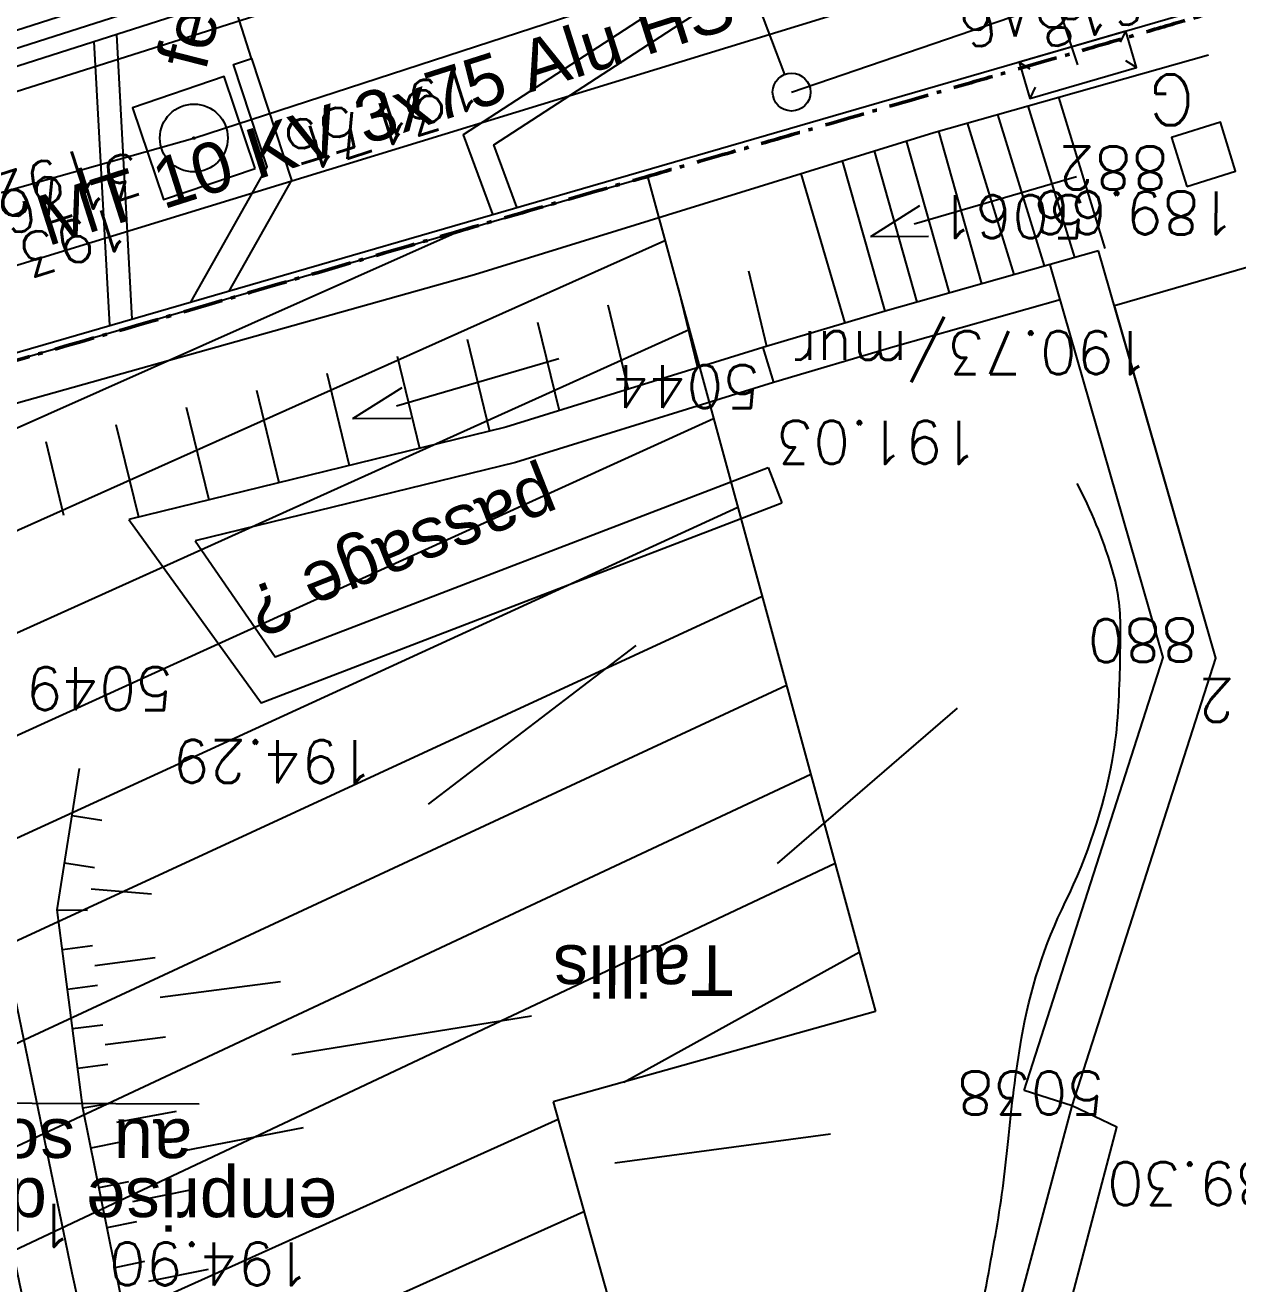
# Model space of a CAD drawing. Extents: x -594 to 29166, y -5797 to 14313.
# Drawn here: x 14976 to 15936, y 7308 to 8304 of the extents above; entities that cross this region are included whole.
import ezdxf
from ezdxf.enums import TextEntityAlignment as Align
from ezdxf.lldxf.tags import DXFTag

# ---------------------------------------------------------------- set-up
doc = ezdxf.new("R2010")
doc.units = 0
doc.linetypes.add('Style de ligne -15', pattern=[2.0832800000000002, 1.25, -0.41656, 0.1388600000000001, -0.2778600000000001])
doc.layers.get('0').update_dxf_attribs({"color": 252})
for name, color, linetype in [('A SITE', 252, 'Continuous'), ('CAB_SSL', 252, 'Continuous'), ('EDF_SSL', 252, 'Texte-Electricite'), ('Fond topo - ASS', 252, 'Continuous'), ('Fond topo - BAT_ANN', 252, 'Continuous'), ('Fond topo - BAT_TXT', 252, 'Continuous'), ('Fond topo - CLO_MUR', 252, 'Continuous'), ('Fond topo - EDF', 252, 'Continuous'), ('Fond topo - ESPACE_BOISE', 252, 'Continuous'), ('Fond topo - GAZ', 252, 'Continuous'), ('Fond topo - GAZ_TXT', 252, 'Continuous'), ('Fond topo - TAL', 252, 'Continuous'), ('Fond topo - TAL_HAC', 252, 'Continuous'), ('Fond topo - VEG_TXT', 252, 'Continuous'), ('Fond topo - Z_500', 252, 'Continuous'), ('GAZ_SSL', 252, 'Texte-GAZ'), ('prlm-VRD', 252, 'Continuous'), ('SA - EBC', 252, 'Continuous'), ('SA - gazon', 252, 'Continuous'), ('UNITAIRE SSL', 252, 'UNITAIRE')]:
    doc.layers.add(name, color=color, linetype=linetype)
for name, color, linetype, plot in [('Fond topo - N', 252, 'Continuous', False), ('Fond topo - NCACHE', 252, 'Continuous', False), ('Fond topo - ZCACHE', 252, 'Continuous', False)]:
    doc.layers.add(name, color=color, linetype=linetype, plot=plot)
doc.layers.add('Fond topo - P', color=252, linetype='Continuous', lineweight=50)
doc.styles.add('2000_ARIAL', font='arial.ttf', dxfattribs={"height": 0.400000006})
doc.styles.add('Lignes', font='arial.ttf', dxfattribs={"height": 0.35})
doc.styles.add('SIMPLEX', font='simplex_.ttf', dxfattribs={"height": 1.25})
doc.styles.add('TP-C_Autocad_Standard', font='simplex_.ttf', dxfattribs={"height": 1})
doc.styles.add('Tronçons', font='arial.ttf', dxfattribs={"height": 0.25})
tags = doc.linetypes.add('L1', pattern=[1.0000000298023224, 0.6000000238418579, -0.4000000059604645]).pattern_tags.tags
tags[6:7] = [DXFTag(74, 4), DXFTag(75, 0), DXFTag(340, '0'), DXFTag(46, 0.0), DXFTag(50, 0.0), DXFTag(44, 0.0), DXFTag(45, 0.0)]
tags[4:5] = [DXFTag(74, 4), DXFTag(75, 0), DXFTag(340, '0'), DXFTag(46, 0.0), DXFTag(50, 0.0), DXFTag(44, 0.0), DXFTag(45, 0.0)]
tags = doc.linetypes.add('L16', pattern=[0.37500001490116125, 0.300000011920929, -0.07500000298023224]).pattern_tags.tags
tags[6:7] = [DXFTag(74, 4), DXFTag(75, 0), DXFTag(340, '0'), DXFTag(46, 0.0), DXFTag(50, 0.0), DXFTag(44, 0.0), DXFTag(45, 0.0)]
tags[4:5] = [DXFTag(74, 4), DXFTag(75, 0), DXFTag(340, '0'), DXFTag(46, 0.0), DXFTag(50, 0.0), DXFTag(44, 0.0), DXFTag(45, 0.0)]
tags = doc.linetypes.add('L8', pattern=[0.22500000894069674, 0.1500000059604645, -0.07500000298023224]).pattern_tags.tags
tags[6:7] = [DXFTag(74, 4), DXFTag(75, 0), DXFTag(340, '0'), DXFTag(46, 0.0), DXFTag(50, 0.0), DXFTag(44, 0.0), DXFTag(45, 0.0)]
tags[4:5] = [DXFTag(74, 4), DXFTag(75, 0), DXFTag(340, '0'), DXFTag(46, 0.0), DXFTag(50, 0.0), DXFTag(44, 0.0), DXFTag(45, 0.0)]
tags = doc.linetypes.add('Texte-Electricite', pattern='A,5,-0.25,["ELEC",Lignes,S=1,R=0,X=0,Y=-0.18],-1.25', length=6.5).pattern_tags.tags
tags[15:16] = [DXFTag(74, 4), DXFTag(75, 0), DXFTag(340, '0'), DXFTag(46, 0.0), DXFTag(50, 0.0), DXFTag(44, 0.0), DXFTag(45, 0.0)]
tags[4:5] = [DXFTag(74, 4), DXFTag(75, 0), DXFTag(340, '0'), DXFTag(46, 0.0), DXFTag(50, 0.0), DXFTag(44, 0.0), DXFTag(45, 0.0)]
tags = doc.linetypes.add('Texte-GAZ', pattern='A,5,-0.25,["GAZ",Lignes,S=1,R=0,X=0,Y=-0.18],-1.25', length=6.5).pattern_tags.tags
tags[15:16] = [DXFTag(74, 4), DXFTag(75, 0), DXFTag(340, '0'), DXFTag(46, 0.0), DXFTag(50, 0.0), DXFTag(44, 0.0), DXFTag(45, 0.0)]
tags[4:5] = [DXFTag(74, 4), DXFTag(75, 0), DXFTag(340, '0'), DXFTag(46, 0.0), DXFTag(50, 0.0), DXFTag(44, 0.0), DXFTag(45, 0.0)]
tags = doc.linetypes.add('Texte-MT', pattern='A,5,-0.25,["MT",Lignes,S=1,R=0,X=0,Y=-0.18],-1.25', length=6.5).pattern_tags.tags
tags[15:16] = [DXFTag(74, 4), DXFTag(75, 0), DXFTag(340, '0'), DXFTag(46, 0.0), DXFTag(50, 0.0), DXFTag(44, 0.0), DXFTag(45, 0.0)]
tags[4:5] = [DXFTag(74, 4), DXFTag(75, 0), DXFTag(340, '0'), DXFTag(46, 0.0), DXFTag(50, 0.0), DXFTag(44, 0.0), DXFTag(45, 0.0)]
tags = doc.linetypes.add('UNITAIRE', pattern='A,0.25,-0.2000000029802322,0,-0.2000000029802322,0.25,-0.300000011920929,["UNI",TP-C_Autocad_Standard,S=0.1500000059604645,R=0,X=-0.1,Y=-0.05],-0.449999988079071', length=1.650000095367432).pattern_tags.tags
tags[23:24] = [DXFTag(74, 4), DXFTag(75, 0), DXFTag(340, '0'), DXFTag(46, 0.0), DXFTag(50, 0.0), DXFTag(44, 0.0), DXFTag(45, 0.0)]
tags[12:13] = [DXFTag(74, 4), DXFTag(75, 0), DXFTag(340, '0'), DXFTag(46, 0.0), DXFTag(50, 0.0), DXFTag(44, 0.0), DXFTag(45, 0.0)]
tags[10:11] = [DXFTag(74, 4), DXFTag(75, 0), DXFTag(340, '0'), DXFTag(46, 0.0), DXFTag(50, 0.0), DXFTag(44, 0.0), DXFTag(45, 0.0)]
tags[8:9] = [DXFTag(74, 4), DXFTag(75, 0), DXFTag(340, '0'), DXFTag(46, 0.0), DXFTag(50, 0.0), DXFTag(44, 0.0), DXFTag(45, 0.0)]
tags[6:7] = [DXFTag(74, 4), DXFTag(75, 0), DXFTag(340, '0'), DXFTag(46, 0.0), DXFTag(50, 0.0), DXFTag(44, 0.0), DXFTag(45, 0.0)]
tags[4:5] = [DXFTag(74, 4), DXFTag(75, 0), DXFTag(340, '0'), DXFTag(46, 0.0), DXFTag(50, 0.0), DXFTag(44, 0.0), DXFTag(45, 0.0)]

# ---------------------------------------------------------------- blocks, each defined once
blk = doc.blocks.new('A 90.ASS01')
at = {"ltscale": 2, "flags": 128}
blk.add_lwpolyline([(0.499143, -0.5), (0.499143, 0.4991430000000001), (-0.5000000000000001, 0.4991430000000001), (-0.5000000000000001, -0.5)], close=True, dxfattribs=at)
at = {"ltscale": 2}
for radius in [0.35, 0.01]:
    blk.add_circle((0, 0), radius, dxfattribs=at)
blk = doc.blocks.new('A 90.ASS02')
at = {"ltscale": 2, "flags": 128}
blk.add_lwpolyline([(0.499143, -0.5), (0.499143, 0.4991430000000001), (-0.5000000000000001, 0.4991430000000001), (-0.5000000000000001, -0.5)], close=True, dxfattribs=at)
blk = doc.blocks.new('A 90.ESC01')
at = {"ltscale": 2}
for p, q in [((1.257547, 0.126415), (1.7, 0)), ((1.338104, 0), (0, 0)), ((1.257547, -0.126415), (1.7, 0))]:
    blk.add_line(p, q, dxfattribs=at)
blk = doc.blocks.new('A 90.EDF02')
at = {"ltscale": 2}
for p, q in [((0.875, 2.75), (0.875, 2.95)), ((-0.875, 2.25), (0.875, 2.75)), ((0, 1.535431), (0, 2.5)), ((-0.875, 2.25), (-0.875, 2.05)), ((0.978086, 1.392164), (0.895804, 1.204402)), ((1.125, 1.349688), (1.125, 1.178214)), ((1.271914, 1.392164), (1.354196, 1.204402)), ((0, 0.15), (0, 0.9586370000000001))]:
    blk.add_line(p, q, dxfattribs=at)
for centre, radius in [((1.125, 1.625), 0.2), ((0, 0), 0.15)]:
    blk.add_circle(centre, radius, dxfattribs=at)
blk.add_arc((0.557686, 1.79611), 0.574625, 2.870977029506814, 166.0535219962534, dxfattribs=at)
at = {"style": 'SIMPLEX'}
blk.add_text('W', height=0.4, dxfattribs=at).set_placement((0, 1.217323), align=Align.MIDDLE_CENTER)
blk = doc.blocks.new('A 90.GAZ06')
at = {"ltscale": 2}
for p, q in [((-0.5, 0.5), (-0.426635, 0.255449)), ((0.4266350000000001, 0.255449), (0.5, 0.5))]:
    blk.add_line(p, q, dxfattribs=at)
at = {"ltscale": 2, "flags": 128}
blk.add_lwpolyline([(-0.5, -0.5), (0.5, -0.5), (0.5, 0.5), (-0.5, 0.5)], close=True, dxfattribs=at)
for points in [[(-0.426635, -0.255449), (-0.5, -0.5)], [(0.5, -0.5), (0.4266350000000001, -0.255449)]]:
    blk.add_lwpolyline(points, dxfattribs=at)
blk = doc.blocks.new('A 90.GAZ99')
at = {"style": 'SIMPLEX'}
blk.add_text('G', height=0.4, dxfattribs=at).set_placement((0, 0), align=Align.MIDDLE_CENTER)
blk = doc.blocks.new('A 90.PTOPO')
at = {"layer": 'Fond topo - NCACHE', "style": 'SIMPLEX'}
blk.add_attdef('MAT', text='', height=0.34, dxfattribs=at).set_placement((0.09999999986030161, -0.09999999962747097), align=Align.TOP_LEFT)
at = {"layer": 'Fond topo - ZCACHE', "style": 'SIMPLEX'}
blk.add_attdef('ALT', (0.09999999986030161, 0.09999999962747097), '', height=0.34, dxfattribs=at)
blk = doc.blocks.new('A$C380262B1')
at = {"layer": 'SA - EBC'}
h = blk.add_hatch(dxfattribs=at)
h.set_pattern_fill('_USER', color=256, scale=75, angle=-335.8284639255295, style=0, pattern_type=0)
h.set_pattern_definition([(24.17153607447054, (-355966725.0913794, -417896002.4038396), (-30.71023888770651, 68.42427367140989), [])])
h.paths.add_polyline_path([(9533.967289561406, -8391.022676602006), (7823.560263682157, -8197.032719478011), (7677.26634000428, -8624.200356937945), (6795.644808141515, -8561.406107898802), (5968.179506575689, -8295.55842038244), (5307.727831928059, -7899.99740216881, -0.3248648439675891), (5215.66356504336, -6186.960641667247, -0.2814891280233847), (6034.588919347152, -5793.906059488654), (6977.488194359466, -5966.359615046531, 0.1695292869953866), (8622.524935239926, -5863.042801246047, 0.3340686001642133), (8902.106720628217, -5382.998490706086, 0.09326601099187866), (8620.675744628534, -4484.154293872416, 0.153138720952933), (7983.041431754827, -3856.574170198292), (6774.001917056739, -3250.65084323287), (5737.27900213562, -2651.023222506046, -0.1642525569746835), (4858.435642998666, -1650.659172795713), (4817.150435736403, -1198.612694069743), (4848.756969021633, -647.3217743448913), (5422.659926814958, 1808.548009581864, 0.4390366150430304), (6435.564773995429, 2874.098786618561, -0.09336270403907257), (6508.739385334775, 3486.828686110675, 0.1042719612268155), (6540.439700800925, 3811.755312792957), (6460.564939025789, 4655.403570830822), (7373.38954936713, 4920.791836176068), (7554.008261486888, 4259.8578767851), (7298.873095074669, 4188.137014396489), (7509.021686343476, 3441.03382807225, -0.2009829630450486), (7456.712778378278, 3016.095944307745), (7105.68882166408, 2168.347155954689), (7082.51023539342, 1970.99042609334), (7207.488740049303, 1059.89730162546), (7767.198439734057, -779.9824859946966), (8823.304629139602, -984.4878826290369, 0.1214178809896852), (9894.772318005562, -3098.331943433732, 0.01018302281994621), (10254.53238859773, -3499.40192066133), (9617.819940159097, -3345.007801242173), (9300.242931814864, -4358.367580920458), (9996.567213023081, -4620.499769318849), (9784.691719617695, -7276.41688529402), (9646.94292745553, -8212.627615593374)])
at = {"layer": 'CAB_SSL', "elevation": 1e-07, "flags": 128}
blk.add_lwpolyline([(7487.56546122022, 4987.51810081303), (9512.62837620452, 5679.949145950376), (11514.97279806063, 6245.279453136026), (13033.62673330121, 8077.81467474997), (12147.44226196781, 9412.934152409434)], dxfattribs=at)
at = {"layer": 'EDF_SSL', "linetype": 'Texte-MT', "ltscale": 100, "elevation": 1e-07, "flags": 128}
blk.add_lwpolyline([(-6254.235737863928, -3469.873026758432), (-4383.625722909346, 2841.721576545388), (-4298.572772601619, 2988.92222950235), (-3696.492531057447, 3195.477872155607), (-3294.68380631879, 2842.643693648279), (-2780.687706498429, 2697.095867618918), (-228.3676850609481, 2738.302143104374), (1380.861316574737, 2771.28784339875), (2067.407089238986, 2949.600493535399), (2724.789587501436, 2563.94931152463), (4964.446017052978, 2545.238320156932), (5603.356821415946, 4115.855359658599), (5715.495082782581, 4351.502864714712), (6074.72995412536, 4471.090381406248), (6547.79669130221, 4750.30851252377), (7756.194445025176, 5121.046301163732)], dxfattribs=at)
at = {"layer": 'Fond topo - BAT_ANN', "ltscale": 2, "flags": 128}
for points in [[(7735.924906050786, 4863.578907586634), (7699.031475232914, 4983.4635829553)], [(7711.890146555379, 4856.682612653822), (7674.967227317393, 4976.663110777735)], [(7663.761650631204, 4843.081668578088), (7626.838731393218, 4963.062166608869)], [(7687.825898686424, 4849.882140569389), (7650.902979355305, 4969.862638786434)], [(7638.231630017981, 4835.763016529381), (7604.075246257707, 4956.629285402595)], [(7612.670254847035, 4828.511691745371), (7578.655777173117, 4948.875809088348)], [(7561.547504272312, 4814.009042736143), (7527.86960802041, 4933.18212814629)], [(7587.108879582956, 4821.260367333889), (7553.262692550197, 4941.028968710451)], [(7494.911978021264, 4922.99773087725), (7529.818399669603, 4804.650563560426)], [(7453.333218814805, 4846.029932424426), (7467.808278324082, 4786.408378556371)], [(7397.709082625806, 4832.525375392288), (7413.033914519474, 4769.403679016978)], [(7342.084946203977, 4819.02081836015), (7358.259550994262, 4752.398979477584)], [(7286.460810014978, 4805.516261421144), (7303.485187375918, 4735.394280217588)], [(7230.836673593149, 4792.011704109609), (7248.521278938279, 4719.170300289989)], [(7175.212537311018, 4778.507147170603), (7192.919816775247, 4705.572350136936)], [(7119.588401028886, 4765.002589952201), (7137.318354798481, 4691.974399983883)], [(7063.964264700189, 4751.498033013195), (7081.716892588884, 4678.376449737698)], [(7008.340128464624, 4737.993476074189), (7026.115430518985, 4664.778499491513)], [(6952.715992135927, 4724.488918948919), (6970.51396840252, 4651.180549245328)], [(6897.09185580723, 4710.984362009913), (6911.24757588841, 4652.678139321506)]]:
    blk.add_lwpolyline(points, dxfattribs=at)
at = {"layer": 'Fond topo - BAT_TXT', "ltscale": 2, "flags": 128}
blk.add_lwpolyline([(7018.467483995482, 4186.393362097442), (6820.159197458997, 4187.133451364934), (6685.663940571249, 4146.453129313886)], dxfattribs=at)
at = {"layer": 'Fond topo - CLO_MUR', "ltscale": 2, "flags": 128}
for points in [[(11343.29228000715, 6113.533906918018), (11255.84951904602, 6400.407557189464, 0.4408759077093375), (11209.58770718426, 6422.43868401274), (10863.88522386551, 6312.200517579912), (10121.76772756502, 6074.19121172279), (9079.686832241714, 5740.619827248155), (8579.803016455844, 5581.796329468488), (7940.663035074249, 5377.342447079717), (6874.063527910039, 5036.190587654709), (6307.745935814455, 4854.44377809763), (5603.550239698961, 4629.962216969579), (5448.698277072981, 4574.623246304691), (5238.333492539823, 4512.935848534107), (4962.167990067974, 4398.673116508871), (4739.823423745111, 4271.408816799521), (4556.784951733425, 4168.18716339767), (4444.459800748155, 4090.558235906065), (4277.062816964462, 3986.162450537086), (4117.869460908696, 3861.611535400152), (4098.747674236074, 3847.307621501386), (3964.908347278833, 3743.032586574554)], [(11317.44550387375, 6105.726933851837), (11230.0226715859, 6392.535203322767, 0.4670975133110565), (11219.14476486854, 6397.146728169172), (10872.1094774548, 6286.483554914593), (10130.01338001341, 6048.481112159788), (9087.89035785012, 5714.896238408982), (8588.004065630957, 5556.071953848003), (7948.889391450211, 5351.626167073845), (6882.288973545656, 5010.474016331135), (6315.971430949867, 4828.72720900923), (5611.750646168366, 4604.237650334835), (5606.732141459361, 4602.443644963205)]]:
    blk.add_lwpolyline(points, format="xyb", dxfattribs=at)
at = {"layer": 'Fond topo - CLO_MUR', "linetype": 'L16', "ltscale": 2, "flags": 128}
blk.add_lwpolyline([(11330.3688918706, 6109.630420431494), (11242.9360952694, 6396.471380256115, 0.4473470729667258), (11214.24787403084, 6409.754962753504), (10867.99735068344, 6299.342036340385), (10125.89055388235, 6061.336162127554), (9083.7885950692, 5727.758032642304), (8583.9035410434, 5568.934141471981), (7944.776213448495, 5364.484307263046), (6878.176250634715, 5023.332301806658), (6311.858683405444, 4841.585493460298), (5607.650442840531, 4617.099933512509), (5605.14117507264, 4616.203064844012)], format="xyb", dxfattribs=at)
at = {"layer": 'Fond topo - CLO_MUR', "ltscale": 2, "flags": 128}
for points in [[(7270.063314260915, 4896.406585723162), (7251.883403211832, 4945.639479160308), (7546.104547521099, 5137.184293288737), (7535.282372822985, 5154.003345966338), (7227.590875094756, 4953.689374029635), (7250.799840921536, 4890.837331302464)], [(7060.06611068733, 5013.979166559874), (7044.583816966042, 5062.384022958576)], [(6522.329820273444, 4679.415450524539), (7811.883157351986, 5053.051882516592)], [(6965.523094078526, 4807.826698757708), (6953.293192386627, 5033.184716291725)], [(6947.775666182861, 4802.684541605413), (6935.574268689379, 5027.517318259924)], [(6654.173013241962, 4338.868668675423), (6570.617334591225, 4654.047950264066), (6723.110497696325, 4698.935553431511), (7236.525386525318, 4843.152434751391), (7600.232564983889, 4955.543357133864), (7699.031475139782, 4983.463582769035), (7817.72746546194, 5017.006653919815)], [(7011.875088512897, 4821.256770379841), (7072.313318634406, 4928.400421887635), (7045.811325637624, 5009.310001134872), (7060.06611068733, 5013.979166559874), (7091.578069748357, 4917.774350661784), (7042.068658629432, 4830.005084723234)], [(7730.474870558828, 4861.930844932795), (7561.547504225746, 4814.009042549878), (7464.733507065102, 4785.453815758228), (7261.263382388279, 4722.286522295326), (6962.845892366022, 4649.305236898363)], [(7709.770381031558, 4185.114652849734), (7823.534356057644, 4539.376348629594), (7730.592990806326, 4861.967970989645)], [(7671.685924613848, 4197.344705089927), (7781.725321197882, 4540.008041635156), (7692.156434897333, 4850.894075259566)], [(7700.140734715387, 4823.181245289743), (7569.607029575855, 4786.151067633182), (7473.135103983805, 4757.696734555066), (7269.014364946634, 4694.327457714826), (7015.458780014887, 4632.317645661533)], [(7464.733507065102, 4785.453815758228), (7473.135104076937, 4757.696734555066)], [(7015.458780014887, 4632.317645661533), (7078.826816985384, 4540.57310782373), (7469.08185807988, 4690.328549593687)], [(7469.08185807988, 4690.328549593687), (7479.829804366454, 4662.319950014353)], [(6962.845892366022, 4649.305236898363), (7067.549678776413, 4504.112660512328), (7479.829804366454, 4662.319950014353)], [(6444.010038999841, 3003.633894585073), (6628.797361766919, 3177.768218889832), (6697.82084710896, 3240.625203959644), (6896.95115913637, 3423.235192336142), (6987.142078066245, 3543.632878735662), (6876.567725557834, 4044.04885917902), (6768.286621151492, 4568.236954323947), (6809.418228268623, 4576.733476575464), (6917.640848411247, 4052.82850349322), (7032.311015902087, 3533.876477181911), (6928.220539353788, 3394.923989288509), (6726.153738936409, 3209.621130488813), (6657.341072289273, 3146.956129744649), (6462.072393950075, 2962.944700568914)], [(7709.770381031558, 4185.114652849734), (7671.685924613848, 4197.344705089927)], [(7744.988145353273, 4168.210740480572), (7709.770381031558, 4185.114652849734)], [(7519.617923954502, 3487.450566142797), (7661.67705222033, 3851.67863368988), (7744.988145353273, 4168.210740480572)]]:
    blk.add_lwpolyline(points, dxfattribs=at)
at = {"layer": 'Fond topo - CLO_MUR', "linetype": 'L8', "ltscale": 2, "flags": 128}
blk.add_lwpolyline([(7482.352094585076, 3501.985281612724), (7623.57807084918, 3864.077215176076), (7709.770381031558, 4185.114652849734)], dxfattribs=at)
at = {"layer": 'Fond topo - ESPACE_BOISE', "linetype": 'L1', "ltscale": 2, "flags": 128}
blk.add_lwpolyline([(9533.967289561406, -8391.022676602006), (7823.560263682157, -8197.032719478011), (7677.26634000428, -8624.200356937945), (6795.644808141515, -8561.406107898802), (5968.179506575689, -8295.55842038244), (5307.727831928059, -7899.99740216881, -0.3248648439675891), (5215.66356504336, -6186.960641667247, -0.2814891279475962), (6034.588919347152, -5793.906059488654), (6977.488194359466, -5966.359615046531, 0.1695292870025676), (8622.524935239926, -5863.042801246047, 0.3340686001642133), (8902.106720628217, -5382.998490706086, 0.09326601102169153), (8620.675744628534, -4484.154293872416, 0.153138720952933), (7983.041431754827, -3856.574170198292), (6774.001917056739, -3250.65084323287), (5737.27900213562, -2651.023222506046, -0.1642525569996709), (4858.435642998666, -1650.659172795713), (4817.150435736403, -1198.612694069743), (4848.756969021633, -647.3217743448913), (5422.659926814958, 1808.548009581864, 0.4390366150430304), (6435.564773995429, 2874.098786618561, -0.09336270405047195), (6508.739385334775, 3486.828686110675, 0.104271961321091), (6540.439700800925, 3811.755312792957), (6460.564939025789, 4655.403570830822), (7373.38954936713, 4920.791836176068), (7554.008261486888, 4259.8578767851), (7298.873095074669, 4188.137014396489), (7509.021686343476, 3441.03382807225, -0.2009829630843761), (7456.712778378278, 3016.095944307745), (7105.68882166408, 2168.347155954689), (7082.51023539342, 1970.99042609334), (7207.488740049303, 1059.89730162546), (7767.198439734057, -779.9824859946966), (8823.304629139602, -984.4878826290369, 0.121417881002313), (9894.772318005562, -3098.331943433732, 0.01018302282179253), (10254.53238859773, -3499.40192066133), (9617.819940159097, -3345.007801242173), (9300.242931814864, -4358.367580920458), (9996.567213023081, -4620.499769318849), (9784.691719617695, -7276.41688529402), (9646.94292745553, -8212.627615593374)], format="xyb", close=True, dxfattribs=at)
at = {"layer": 'Fond topo - TAL', "linetype": 'L8', "ltscale": 2, "flags": 128}
blk.add_lwpolyline([(6808.546934463084, 2369.371020235121, -0.001241417649734396), (6861.244778474793, 2477.40955427289, -0.002762291635573238), (6885.316201345995, 2525.772882625461, -6.594940049300515e-05), (6966.478332178667, 2686.554195731878, -0.0002788458656506098), (6985.700080404058, 2724.567089788616, -0.004391092289443369), (7038.080723956227, 2825.795922521502, -0.005833119706346854), (7079.062634846196, 2901.178528927267, -0.06678132326515784), (7137.777740927413, 2979.549205303192, 0.03404019629489836), (7262.345303269103, 3124.974689353257, 0.01283086386071782), (7386.457202630118, 3300.829603895545, 0.05594197464522858), (7409.196757758036, 3344.813203811646, 0.008305635612754856), (7431.689672311768, 3406.667525973171, -0.004514996191680712), (7472.20113389194, 3520.757524762303, -0.005166636959913012), (7557.331785326824, 3746.543364785612, 0.01013325343024469), (7599.594940105453, 3862.09890563041, 0.02754109541843155), (7617.627137480304, 3925.937697757035, 0.01143171500259811), (7648.944929428399, 4082.554043456912, 0.02024391314553213), (7658.949091983959, 4156.754944100976, -0.01833869375018922), (7669.679730338976, 4238.700076006353, -0.07262248148825946), (7704.520996147767, 4346.770964190364, 0.0695479003902024), (7741.576158208773, 4459.345788881183, 0.0300247451236787), (7746.103852102533, 4497.186105512083, 0.01659256475025528), (7747.886776877567, 4566.081503219903, 0.07271369952767202), (7740.892352862284, 4611.596222966909, 0.04662197749276983), (7713.6168459896, 4677.794921118766)], format="xyb", dxfattribs=at)
at = {"layer": 'Fond topo - TAL', "ltscale": 2, "flags": 128}
blk.add_lwpolyline([(6513.274376653135, 2957.346708420664), (6908.296520728618, 3336.251783184707), (7056.891029467806, 3532.802372146398), (6996.768858004361, 3836.294288840145), (6926.569819822907, 4183.5111098364), (6906.182820536196, 4340.193365328014), (6923.768938705325, 4452.128433063626)], dxfattribs=at)
at = {"layer": 'Fond topo - TAL_HAC', "ltscale": 2}
for p, q in [((6917.906899284571, 4414.81674388051), (6941.616069758311, 4411.091796122491)), ((6912.044859910384, 4377.50505451113), (6935.754030477256, 4373.780106939375)), ((6932.967376383021, 4356.828063353896), (6980.795992305502, 4352.77547147125)), ((6906.182820536196, 4340.193365328014), (6930.180722335353, 4339.876019768417)), ((6910.260220384225, 4308.85691428557), (6934.059599554166, 4311.953614186496)), ((6936.098299501464, 4296.285388618708), (6983.697057981044, 4302.478788606822)), ((6914.337620185688, 4277.520463056862), (6938.136999495327, 4280.617162957788)), ((6987.774457735941, 4271.142337471247), (7082.971974555403, 4283.529137261212)), ((7092.031762050465, 4225.769781507552), (7281.577640259638, 4256.369782425463)), ((6918.415020080283, 4246.184011921287), (6942.214399343356, 4249.280712008476)), ((6944.253099150956, 4233.612486347556), (6991.851857723668, 4239.805886428803)), ((6922.492419974878, 4214.847560878843), (6946.291799237952, 4217.9442608729)), ((6926.569819822907, 4183.5111098364), (6950.246069626883, 4187.439875118434)), ((6953.360829642043, 4172.070912178606), (7000.568367214873, 4180.757016409189)), ((7006.832315633073, 4149.811613559723), (7101.091549824923, 4168.01042612642)), ((6932.951550651342, 4151.94594450295), (6956.475589750335, 4156.701949331909)), ((6939.333281340078, 4120.380778610706), (6962.857320485637, 4125.136783719063)), ((6966.048185853288, 4109.354200866073), (7013.09626409784, 4118.86621080339)), ((6945.715012168512, 4088.815613370389), (6969.239051220939, 4093.571618199348)), ((6952.096742810681, 4057.250447571278), (6975.620781956241, 4062.006452679634)), ((6978.811647417024, 4046.223869919777), (7025.859725521877, 4055.735879763961))]:
    blk.add_line(p, q, dxfattribs=at)
at = {"layer": 'Fond topo - TAL_HAC', "ltscale": 2, "flags": 128}
for points in [[(7200.20386450924, 4423.974906653166), (7364.536344725639, 4549.476734176278)], [(7476.494765141979, 4376.84747800231), (7618.852189974859, 4499.873717222363)], [(7347.510819602758, 4139.89670034498), (7518.242986639962, 4162.864598073065)]]:
    blk.add_lwpolyline(points, dxfattribs=at)
at = {"layer": 'GAZ_SSL', "linetype": 'Texte-GAZ', "ltscale": 100, "elevation": 1e-07, "flags": 128}
blk.add_lwpolyline([(-5152.651921892539, 2364.05467223376), (2667.48430300504, 2357.66564430669), (4919.708398170769, 2311.990035325289), (4981.80716377683, 2316.586419288069), (5207.02262991108, 2843.639868218452), (5728.464187914506, 4507.656638603657), (6339.110038243234, 4692.383073084056), (6432.225606171414, 4848.188790306449), (10857.22253280692, 6251.024251058697), (11031.19929251261, 6212.292158883064), (11941.10199040733, 6493.718900345265), (12510.72370973416, 6660.813371278345), (12700.19937152974, 6574.037991091608), (12863.2275196258, 5583.501624129712), (13335.00721133314, 3411.644413694739), (13791.09376040287, 3267.407752200961), (13865.71458079852, 2980.878825392574), (14635.98717409186, 3165.204820595682), (15405.97443720326, 3172.404109500349)], dxfattribs=at)
at = {"layer": 'GAZ_SSL', "elevation": 1e-07, "flags": 128}
blk.add_lwpolyline([(7714.176972256973, 5009.113349579274), (7640.539636835456, 5231.25476706773)], dxfattribs=at)
at = {"layer": 'SA - gazon'}
blk.add_lwpolyline([(7661.67705222033, 3851.67863368988), (7744.988145353273, 4168.210740480572), (7709.770381031558, 4185.114652849734), (7823.534356057644, 4539.376348629594), (7743.105871370062, 4818.536820262671), (7906.323453364894, 4865.71825966239), (8156.08675875701, 4006.843198928982)], dxfattribs=at)
at = {"layer": 'UNITAIRE SSL', "ltscale": 200, "elevation": 1e-07, "flags": 128}
blk.add_lwpolyline([(-5369.323243759573, 4907.749354373664), (-4092.277112370357, 2915.095972269773), (1383.169260621071, 3181.032850407064), (5037.592502357438, 4148.632023856044), (6149.244980933145, 4707.472472917289), (7015.098215872422, 4951.400265283882), (8140.342157287523, 5317.590832151472), (9024.055468244478, 5587.232588510959), (10084.9646597635, 5928.456863574683), (11017.82730841078, 6277.344182692467), (12233.88748117723, 7183.345970883965), (11504.18372829445, 8257.060418836772)], dxfattribs=at)
at = {"layer": 'Fond topo - ASS', "ltscale": 2, "zscale": 100}
for name, p, xscale, yscale, rotation in [('A 90.ASS01', (7014.370430400595, 4951.154280640184), 76.8231846724761, 76.8231846724761, 18.67477005603465), ('A 90.ASS02', (7813.748682988808, 4938.275717105716), 40.641006936572, 40.641006936572, 287.2178838012099)]:
    blk.add_blockref(name, p, dxfattribs=dict(at, xscale=xscale, yscale=yscale, rotation=rotation))
at = {"layer": 'Fond topo - BAT_ANN', "ltscale": 2, "xscale": 100, "yscale": 100, "zscale": 100, "rotation": 196.2611862454862}
for p in [(7713.178776903078, 4920.585039071739), (7303.28510007821, 4776.590685918927)]:
    blk.add_blockref('A 90.ESC01', p, dxfattribs=at)
at = {"layer": 'Fond topo - EDF', "ltscale": 2, "xscale": 100, "yscale": 100, "zscale": 100, "rotation": 20.72721567336479}
blk.add_blockref('A 90.EDF02', (7487.56546122022, 4987.51810081303), dxfattribs=at)
at = {"layer": 'Fond topo - GAZ', "ltscale": 2, "xscale": 87.75607661035185, "yscale": 30, "zscale": 100, "rotation": 196.2209991799975}
blk.add_blockref('A 90.GAZ06', (7714.176972256973, 5009.113349579274), dxfattribs=at)
at = {"layer": 'Fond topo - GAZ_TXT', "ltscale": 2, "xscale": 100, "yscale": 100, "zscale": 100, "rotation": 179.9607580165454}
blk.add_blockref('A 90.GAZ99', (7788.443941948935, 4981.324456818401), dxfattribs=at)
at = {"layer": 'Fond topo - P', "ltscale": 2}
ref = blk.add_blockref('A 90.PTOPO', (7810.33617882058, 5062.053018715232), dxfattribs=dict(at, xscale=99.99999999999999, yscale=99.99999999999999, zscale=99.99999999999999, rotation=261.0584635265095))
ref.add_attrib('MAT', '1618', dxfattribs={"layer": 'Fond topo - N', "color": 0, "ltscale": 2, "height": 34, "rotation": 196.3263763865107, "style": 'SIMPLEX'}).set_placement((7798.90343863517, 5053.728810045867), align=Align.TOP_LEFT)
ref.add_attrib('ALT', '189.46', (7770.991935627535, 5098.272029589861), dxfattribs={"layer": 'Fond topo - Z_500', "color": 0, "ltscale": 2, "height": 34, "rotation": 196.3263763865107, "style": 'SIMPLEX'})
ref = blk.add_blockref('A 90.PTOPO', (7227.590875094756, 4953.689374029635), dxfattribs=dict(at, xscale=100, yscale=100, zscale=100, rotation=197.7963440945357))
ref.add_attrib('MAT', '3171', dxfattribs={"layer": 'Fond topo - N', "color": 0, "ltscale": 2, "height": 34, "rotation": 197.7963440638844, "style": 'SIMPLEX'}).set_placement((7215.013040648773, 4960.154517553746), align=Align.TOP_LEFT)
ref.add_attrib('ALT', '191.55', (7234.816874517128, 5009.759519994258), dxfattribs={"layer": 'Fond topo - Z_500', "color": 0, "ltscale": 2, "height": 34, "rotation": 197.7963440638844, "style": 'SIMPLEX'})
ref = blk.add_blockref('A 90.PTOPO', (7799.244092777371, 4915.075355768204), dxfattribs=dict(at, xscale=99.99999999999999, yscale=99.99999999999999, zscale=99.99999999999999, rotation=244.6306968170828))
ref.add_attrib('MAT', '882', dxfattribs={"layer": 'Fond topo - N', "color": 0, "ltscale": 2, "height": 34, "rotation": 179.8986096908613, "style": 'SIMPLEX'}).set_placement((7785.92393216677, 4910.324217192829), align=Align.TOP_LEFT)
ref.add_attrib('ALT', '189.66', (7839.597888244316, 4908.769069053233), dxfattribs={"layer": 'Fond topo - Z_500', "color": 0, "ltscale": 2, "height": 34, "rotation": 179.8986096908613, "style": 'SIMPLEX'})
ref = blk.add_blockref('A 90.PTOPO', (6990.280388714746, 4902.46577328071), dxfattribs=dict(at, xscale=100, yscale=100, zscale=100, rotation=197.7963440945357))
ref.add_attrib('MAT', '3176', dxfattribs={"layer": 'Fond topo - N', "color": 0, "ltscale": 2, "height": 34, "rotation": 197.7963440638844, "style": 'SIMPLEX'}).set_placement((6977.702554268762, 4908.930916618556), align=Align.TOP_LEFT)
ref.add_attrib('ALT', '192.38', (6932.856020797044, 4945.446978323161), dxfattribs={"layer": 'Fond topo - Z_500', "color": 0, "ltscale": 2, "height": 34, "rotation": 197.7963440638844, "style": 'SIMPLEX'})
ref = blk.add_blockref('A 90.PTOPO', (7730.474870558828, 4861.930844932795), dxfattribs=dict(at, xscale=100, yscale=100, zscale=100, rotation=179.9607580165254))
ref.add_attrib('MAT', '5061', dxfattribs={"layer": 'Fond topo - N', "color": 0, "ltscale": 2, "height": 34, "rotation": 179.9607579854925, "style": 'SIMPLEX'}).set_placement((7720.481721917167, 4871.937691327184), align=Align.TOP_LEFT)
ref.add_attrib('ALT', '190.73/mur', (7771.601997409016, 4798.189139273018), dxfattribs={"layer": 'Fond topo - Z_500', "color": 0, "ltscale": 2, "height": 34, "rotation": 179.9607579854925, "style": 'SIMPLEX'})
ref = blk.add_blockref('A 90.PTOPO', (6793.431930011138, 4860.335705708712), dxfattribs=dict(at, xscale=100, yscale=100, zscale=100, rotation=197.7963440945357))
ref.add_attrib('MAT', '3180', dxfattribs={"layer": 'Fond topo - N', "color": 0, "ltscale": 2, "height": 34, "rotation": 197.7963440638844, "style": 'SIMPLEX'}).set_placement((6780.854095472023, 4866.800848860294), align=Align.TOP_LEFT)
ref.add_attrib('ALT', '193.25', (6956.190250208601, 4898.731330223382), dxfattribs={"layer": 'Fond topo - Z_500', "color": 0, "ltscale": 2, "height": 34, "rotation": 197.7963440638844, "style": 'SIMPLEX'})
ref = blk.add_blockref('A 90.PTOPO', (7472.566084237769, 4727.401080168784), dxfattribs=dict(at, xscale=100, yscale=100, zscale=100, rotation=179.9607580165254))
ref.add_attrib('MAT', '5044', dxfattribs={"layer": 'Fond topo - N', "color": 0, "ltscale": 2, "height": 34, "rotation": 179.9607579854925, "style": 'SIMPLEX'}).set_placement((7462.572935642675, 4737.40792684257), align=Align.TOP_LEFT)
ref.add_attrib('ALT', '191.03', (7635.923963179812, 4727.204535063356), dxfattribs={"layer": 'Fond topo - Z_500', "color": 0, "ltscale": 2, "height": 34, "rotation": 179.9607579854925, "style": 'SIMPLEX'})
ref = blk.add_blockref('A 90.PTOPO', (7822.754196869209, 4541.731644701213), dxfattribs=dict(at, xscale=100, yscale=100, zscale=100, rotation=245.2009086277723))
ref.add_attrib('MAT', '880', dxfattribs={"layer": 'Fond topo - N', "color": 0, "ltscale": 2, "height": 34, "rotation": 180.4688215120788, "style": 'SIMPLEX'}).set_placement((7809.481978788972, 4536.848180368543), align=Align.TOP_LEFT)
ref.add_attrib('ALT', '189.12', (7969.506776006892, 4524.135892372578), dxfattribs={"layer": 'Fond topo - Z_500', "color": 0, "ltscale": 2, "height": 34, "rotation": 180.4688215120788, "style": 'SIMPLEX'})
ref = blk.add_blockref('A 90.PTOPO', (7007.746825786307, 4488.23240539059), dxfattribs=dict(at, xscale=100, yscale=100, zscale=100, rotation=179.9607580165254))
ref.add_attrib('MAT', '5049', dxfattribs={"layer": 'Fond topo - N', "color": 0, "ltscale": 2, "height": 34, "rotation": 179.9607579854925, "style": 'SIMPLEX'}).set_placement((6997.753677191213, 4498.239252157509), align=Align.TOP_LEFT)
ref.add_attrib('ALT', '194.29', (7157.838724507019, 4474.568836484104), dxfattribs={"layer": 'Fond topo - Z_500', "color": 0, "ltscale": 2, "height": 34, "rotation": 179.9607579854925, "style": 'SIMPLEX'})
ref = blk.add_blockref('A 90.PTOPO', (7744.988145353273, 4168.210740480572), dxfattribs=dict(at, xscale=100, yscale=100, zscale=100, rotation=179.9607580165254))
ref.add_attrib('MAT', '5038', dxfattribs={"layer": 'Fond topo - N', "color": 0, "ltscale": 2, "height": 34, "rotation": 179.9607579854925, "style": 'SIMPLEX'}).set_placement((7734.994996665046, 4178.217586874962), align=Align.TOP_LEFT)
ref.add_attrib('ALT', '189.30', (7897.553406422958, 4140.40119368583), dxfattribs={"layer": 'Fond topo - Z_500', "color": 0, "ltscale": 2, "height": 34, "rotation": 179.9607579854925, "style": 'SIMPLEX'})
ref = blk.add_blockref('A 90.PTOPO', (6929.600737104192, 4063.403022475541), dxfattribs=dict(at, xscale=100, yscale=100, zscale=100, rotation=179.9607580165254))
ref.add_attrib('MAT', '1', dxfattribs={"layer": 'Fond topo - N', "color": 0, "ltscale": 2, "height": 34, "rotation": 179.9607579854925, "style": 'SIMPLEX'}).set_placement((6919.607588415965, 4073.409868963063), align=Align.TOP_LEFT)
ref.add_attrib('ALT', '194.90', (7107.366985408589, 4076.91604886204), dxfattribs={"layer": 'Fond topo - Z_500', "color": 0, "ltscale": 2, "height": 34, "rotation": 179.9607579854925, "style": 'SIMPLEX'})
at = {"layer": 'EDF_SSL', "style": 'Tronçons'}
blk.add_text('MT 10 KV 3x75 Alu HS', height=40, rotation=17.68768149022062, dxfattribs=at).set_placement((6898.327740142122, 4865.222331508994))
at = {"layer": 'Fond topo - BAT_TXT', "style": '2000_ARIAL'}
for s, rotation, p in [('passage ?', 201.5287217611821, (7292.846576869488, 4687.163442187011)), ('au  sol', 179.9607579921626, (7013.098421366885, 4174.432558938861)), ('emprise  du  mur ', 179.9607579921626, (7127.801821054891, 4127.578285709023))]:
    blk.add_text(s, height=40, rotation=rotation, dxfattribs=at).set_placement(p)
at = {"layer": 'Fond topo - VEG_TXT', "style": '2000_ARIAL'}
blk.add_text('Taillis', height=40, rotation=179.9607579921626, dxfattribs=at).set_placement((7441.717761708423, 4312.099502049387))
at = {"layer": 'UNITAIRE SSL', "style": 'Tronçons'}
blk.add_text('fe : 189.56', height=40, rotation=75.72197817139816, dxfattribs=at).set_placement((7023.458281485364, 5003.055475745349))

msp = doc.modelspace()

# ---------------------------------------------------------------- linework, layer by layer
at = {"layer": 'A SITE', "linetype": 'Style de ligne -15', "lineweight": 50, "ltscale": 25.4}
msp.add_open_spline([(4176.460323989, 5442.268083721201), (4369.671814654253, 5480.305082514233), (4562.883305319505, 5518.342081307264), (4903.035870079556, 5519.770962749722), (5243.188434839607, 5521.199844192178), (5979.862232432676, 5524.644192387673), (6716.536030025745, 5528.088540583168), (7278.196035443951, 5527.680984529125), (7839.856040862154, 5527.273428475082), (8021.33605249903, 5527.04436151977), (8202.816064135908, 5526.815294564457), (8808.175518535207, 5525.355672830381), (9413.534972934507, 5523.896051096305), (10716.35055125782, 5525.292875773189), (12019.16612958114, 5526.689700450073), (12242.59736941556, 5526.219074095052), (12466.02860924998, 5525.748447740031), (12816.58825669966, 5520.962446153984), (13167.14790414932, 5516.176444567938), (13202.67334411069, 5616.323253230989), (13238.19878407206, 5716.470061894041), (13267.88797985007, 5802.201202280354), (13297.57717562809, 5887.932342666667), (13327.26637146807, 5973.663483182873), (13356.95556730804, 6059.39462369908), (13408.40586833479, 6207.963585019167), (13459.85616936153, 6356.532546339254), (13477.00626972637, 6406.055533505653), (13494.1563700912, 6455.578520672052), (13528.56424594086, 6560.211756405557), (13562.97212179051, 6664.844992139062), (13573.34426940263, 6696.386357049848), (13583.71641701474, 6727.927721960633), (13599.14459516289, 6774.844311820367), (13614.57277331104, 6821.7609016801), (13678.89845151418, 7117.445058481407), (13743.22412971732, 7413.129215282714), (13957.44417426001, 7453.649993311512), (14171.6642188027, 7494.17077134031), (14164.33110006091, 7534.454284825461), (14156.99798131911, 7574.737798310613), (14190.69856097776, 7584.1885789299), (14224.3991406364, 7593.639359549188), (14227.54598275065, 7586.876309721521), (14230.6928248649, 7580.113259893854), (14293.31613396937, 7599.075882379029), (14355.93944307384, 7618.038504864206), (14360.33627129155, 7603.518153668139), (14364.73309950925, 7588.997802472074), (14537.19463817218, 7591.452871283189), (14709.72105367121, 7640.318572682433), (14664.80085229129, 7789.364483691123), (14619.88065091136, 7938.410394699813), (15047.10136485209, 8062.384212492531), (15474.32207879282, 8186.35803028525), (15686.72011032906, 8247.99634733282), (15899.1181418653, 8309.634664380394), (15904.18095425764, 8311.16615035549), (15909.24376664999, 8312.697636330588), (15908.24632720474, 8315.994988719141), (15907.24888775948, 8319.292341107695), (17672.66370066847, 8849.18489157519), (19438.07851357746, 9379.077442042686), (19648.94625719312, 9442.84166650947), (19859.81400080878, 9506.605890976254), (20255.34999765514, 9309.740046358256), (20650.88599450151, 9112.87420174026), (20960.83037043088, 8222.925854629979), (21270.77474636025, 7332.977507519699), (21180.20482578994, 7304.155253916865), (21089.63490521962, 7275.333000314032), (21163.08192130905, 7017.583632131451), (21236.52893739848, 6759.834263948869), (21251.59096196499, 6763.900398713808), (21266.65298653151, 6767.966533478745), (21275.66331628615, 6734.589920389879), (21284.67364604079, 6701.213307301014), (21269.90174220742, 6697.225493309333), (21255.12983837404, 6693.237679317652), (21270.02909754186, 6638.046934804524), (21284.92835670968, 6582.856190291396), (21291.18791271421, 6584.546016145794), (21297.44746871873, 6586.235842000193), (21305.99505503359, 6495.045994312171), (21402.88127022713, 6506.77370062368), (21487.34614140726, 6527.117243858374), (21571.8110125874, 6547.460787093069), (21569.54090915693, 6559.077459708715), (21567.27080572647, 6570.694132324361), (21604.9826147757, 6578.638180696444), (21642.69442382495, 6586.582229068526), (21649.99092684802, 6549.24424479024), (21657.28742987109, 6511.906260511954), (21652.49321263043, 6510.896351562153), (21647.69899538977, 6509.88644261235), (21807.59759874861, 5746.171790918018), (21967.49620210746, 4982.457139223686), (21977.29087856582, 4938.619647976331), (21987.08555502418, 4894.782156728977), (22015.77968985148, 4743.897667099305), (22044.47382467878, 4593.013177469635), (22063.49845796792, 4473.15386370534), (22082.52309125707, 4353.294549941044), (22101.17758034708, 4237.725041504161), (22119.8320694371, 4122.155533067276), (22124.34521501322, 4087.383801149612), (22128.85836058934, 4052.612069231947), (22138.67043277023, 3933.294823616047), (22148.48250495112, 3813.977578000148), (22152.89930715496, 3687.239417307076), (22157.31610935879, 3560.501256614004), (22156.076484195, 3368.858372212821), (22154.83685903121, 3177.215487811639), (22152.19921093334, 3078.786779554529), (22149.56156283546, 2980.358071297419), (22145.45597761818, 2863.604543402881), (22141.35039240089, 2746.851015508344), (22132.84957172425, 2586.184714510545), (22124.3487510476, 2425.518413512747), (22087.73229281092, 1950.645502867765), (22051.11583457425, 1475.772592222784), (21993.93267188069, 847.2728484507301), (21936.74950918714, 218.7731046786765), (21915.72911809816, 183.1543716948916), (21894.70872700917, 147.5356387111067), (21213.22959377029, 141.5663173796755), (20531.75046053142, 135.5969960482442), (20529.70391122794, 160.0584829811443), (20527.65736192447, 184.5199699140445), (20322.85211202239, 176.690893984845), (20118.04686212031, 168.8618180556456), (19882.16605612223, 159.8448189737624), (19646.28525012414, 150.8278198918793), (19256.88795437214, 145.1817412266304), (18867.49065862014, 139.5356625613815), (18773.40076004949, -158.0539794890239), (18679.31086147885, -455.6436215394293), (18604.52972435834, -1398.2892427307), (18529.74858723784, -2340.934863921971), (18635.05281645298, -2777.584667182492), (18740.3570456681, -3214.234470443014), (18588.75649128179, -3295.852804806581), (18437.15593689547, -3377.471139170148), (18384.51067286626, -3407.386502780186), (18331.86540883705, -3437.301866390224), (18280.61346701965, -3484.555506740129), (18229.36152520225, -3531.809147090034), (18125.26721579346, -3688.348619902795), (18021.17290638468, -3844.888092715555), (17973.14358509049, -3961.195121001385), (17925.1142637963, -4077.502149287216), (17903.6595444782, -4188.267269896076), (17882.2048251601, -4299.032390504935), (17853.8311819437, -4428.724102620885), (17825.4575387273, -4558.415814736834), (17795.32097892486, -4816.051617467339), (17765.18441912243, -5073.687420197844), (17828.42555699479, -5320.211674328882), (17891.66669486716, -5566.73592845992), (16164.83861855822, -5333.520038808841), (14438.01054224929, -5100.304149157763), (14043.04613360993, -5030.62411782032), (13648.08172497056, -4960.944086482877), (13506.14388269963, -4936.078551666066), (13364.20604042869, -4911.213016849256), (13220.84792956359, -4883.357134984888), (13077.48981869849, -4855.501253120519), (12791.93663099906, -4799.706438058725), (12506.38344329963, -4743.911622996931), (12128.34885504419, -4679.679125337937), (11750.31426678875, -4615.446627678944), (11530.96657057306, -4571.296341279807), (11311.61887435737, -4527.14605488067), (10549.50275420606, -4375.436976027418), (9787.386634054754, -4223.727897174167), (9847.497623255429, -3981.593318758593), (9907.608612456102, -3739.45874034302), (9806.224612371345, -3461.390401503092), (9704.840612286585, -3183.322062663164), (9715.186505392605, -3083.78428544866), (9725.532398498623, -2984.246508234157), (9824.047302511954, -2441.958219058206), (9922.562206525283, -1899.669929882255), (9651.720328772337, -1701.166952330637), (9380.878451019391, -1502.663974779018), (9447.608481402609, -1104.824686992503), (9514.338511785827, -706.9853992059885), (9834.997575414756, -611.0330797781556), (10155.65663904368, -515.0807603503229), (10247.11430860766, 11.58272047775972), (10338.57197817164, 538.2462013058423), (10143.19891171326, 564.034399210519), (9947.825845254876, 589.8225971151958), (9948.480143309253, 594.7796016490087), (9949.134441363629, 599.7366061828216), (9614.749591614567, 638.6852105942904), (9280.364741865505, 677.6338150057593), (8737.858740855809, 744.5739853015723), (8195.352739846112, 811.5141555973853), (7103.907474774716, 948.2615167649813), (6012.462209703319, 1085.008877932577), (5516.206690876444, 1145.917004896744), (5019.951172049568, 1206.825131860911), (4567.056891918675, 1262.264872866837), (4114.162611787784, 1317.704613872763), (4102.179930818145, 1307.408669484968), (4090.197249848507, 1297.112725097174), (3869.943570597327, 1322.109522471705), (3649.689891346147, 1347.106319846236), (3455.220307945352, 1370.40469088167), (3260.750724544557, 1393.703061917104), (3258.524318804017, 1373.559348491966), (3256.297913063478, 1353.415635066829), (2884.9618248586, 1399.247563906887), (2513.625736653723, 1445.079492746946), (2816.188598448748, 2481.82475935111), (3118.751460243772, 3518.570025955275), (3122.582998515823, 3517.421165562354), (3126.414536787875, 3516.272305169434), (3182.802811835182, 3704.331784302535), (3239.191086882488, 3892.391263435636), (3244.935288008489, 3911.548615905299), (3250.679489134491, 3930.705968374963), (3342.692954312362, 4248.16559893286), (3434.706419490234, 4565.625229490758), (3504.836904109278, 4748.284544670305), (3574.967388728322, 4930.943859849853), (3700.502833669992, 5086.55402693077), (3826.038278611662, 5242.164194011688), (4001.249301300331, 5342.216138866444), (4176.460323989, 5442.268083721201)], degree=2, knots=[0, 0, 0, 1, 1, 2, 2, 3, 3, 4, 4, 5, 5, 6, 6, 7, 7, 8, 8, 9, 9, 10, 10, 11, 11, 12, 12, 13, 13, 14, 14, 15, 15, 16, 16, 17, 17, 18, 18, 19, 19, 20, 20, 21, 21, 22, 22, 23, 23, 24, 24, 25, 25, 26, 26, 27, 27, 28, 28, 29, 29, 30, 30, 31, 31, 32, 32, 33, 33, 34, 34, 35, 35, 36, 36, 37, 37, 38, 38, 39, 39, 40, 40, 41, 41, 42, 42, 43, 43, 44, 44, 45, 45, 46, 46, 47, 47, 48, 48, 49, 49, 50, 50, 51, 51, 52, 52, 53, 53, 54, 54, 55, 55, 56, 56, 57, 57, 58, 58, 59, 59, 60, 60, 61, 61, 62, 62, 63, 63, 64, 64, 65, 65, 66, 66, 67, 67, 68, 68, 69, 69, 70, 70, 71, 71, 72, 72, 73, 73, 74, 74, 75, 75, 76, 76, 77, 77, 78, 78, 79, 79, 80, 80, 81, 81, 82, 82, 83, 83, 84, 84, 85, 85, 86, 86, 87, 87, 88, 88, 89, 89, 90, 90, 91, 91, 92, 92, 93, 93, 94, 94, 95, 95, 96, 96, 97, 97, 98, 98, 99, 99, 100, 100, 101, 101, 102, 102, 103, 103, 104, 104, 105, 105, 106, 106, 107, 107, 108, 108, 109, 109, 110, 110, 111, 111, 112, 112, 113, 113, 114, 114, 115, 115, 115], dxfattribs=at)

# ---------------------------------------------------------------- block references
at = {"layer": 'prlm-VRD'}
msp.add_blockref('A$C380262B1', (8094.782763188872, 3263.943246462347), dxfattribs=at)

doc.saveas('drawing.dxf')
